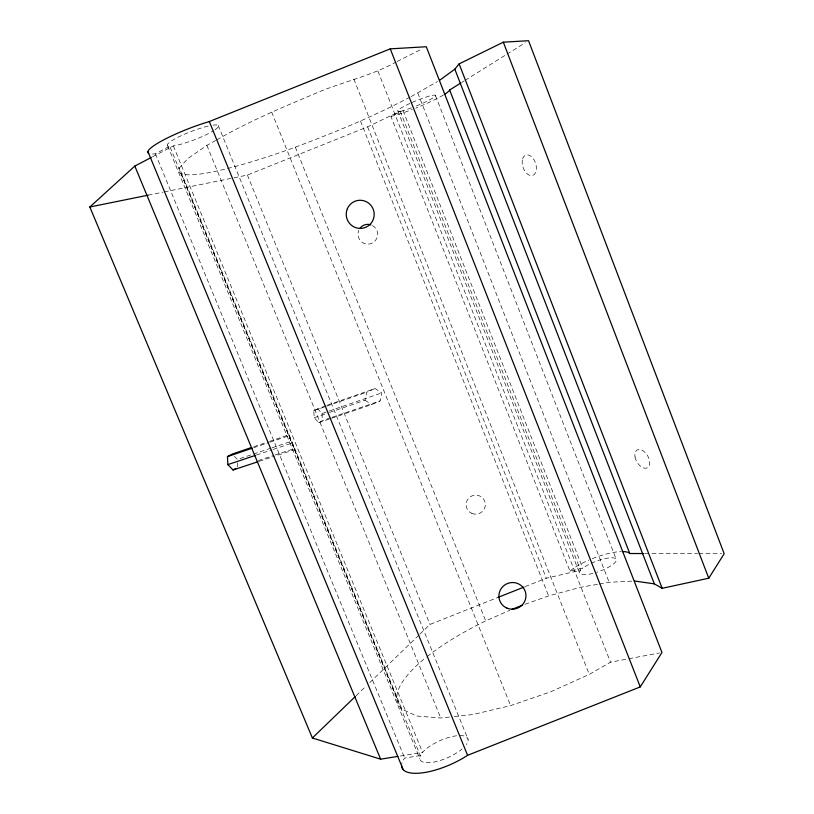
<?xml version="1.0" encoding="UTF-8"?>
<svg xmlns="http://www.w3.org/2000/svg" width="814" height="814" viewBox="0 0 814 814"><rect width="100%" height="100%" fill="white"/><g stroke="black" fill="none" stroke-linecap="round" stroke-linejoin="round"><path stroke-width="0.61" stroke-dasharray="4.07 3.05" d="M331.634 418.254L371.723 404.589L380.107 400.895L381.797 392.887L375.122 388.532L327.187 405.24M329.609 412.423L365.008 400.234L366.717 392.195L375.122 388.532M208.14 126.109A27.391 4.446 -20.9 0 0 176.577 137.973A27.391 4.446 -20.9 0 0 169.75 146.215L420.37 755.657A26.14 9.341 -23.8 0 0 432.814 762.26A26.14 9.341 -23.8 0 0 462.098 748.961M420.441 755.545L404.69 758.078L402.889 760.652A45.757 16.351 -23.8 0 0 401.638 764.763M449.389 717.063L440.74 717.999L416.615 716.005L401.862 709.116L179.345 167.928L187.902 158.476L206.878 145.38L215.679 140.496M356.125 695.736L366.158 686.049M369.8 682.529L419.037 634.991M419.943 634.116L429.975 624.43L498.117 597.354M411.375 107.875A20.37 2.462 -22.4 0 1 403.123 110.521L390.893 116.382L569.993 571.214L582.834 568.162A19.668 5.301 -20.5 0 1 590.099 563.837M569.993 571.214L571.764 569.617A34.422 9.28 -20.5 0 1 588.837 560.093M461.976 82.285L464.031 81.003M465.059 80.362L505.891 54.853M506.969 54.172L525.305 42.725M411.121 96.591L437.505 81.553M454.334 716.534L472.873 714.539L510.612 705.606L550.651 691.829L589.265 674.419L610.5 662.189L627.655 658.953M216.778 139.886C247.334 122.202 279.904 108.374 312.413 94.729C339.733 82.397 369.719 76.72 395.96 62.098M325.987 405.657L313.746 410.632L314.275 417.704L318.671 422.67L322.486 420.563L330.891 417.694M152.513 154.06L155.403 153.795L169.872 146.205M152.442 156.858L173.362 145.91A27.391 4.446 -20.9 0 0 213.482 130.769M409.991 97.161C373.077 116.636 334.422 132.601 295.34 147.161A152.371 21.439 -21.9 0 1 179.345 167.928M397.079 61.528L421.784 49.013M164.275 191.911L247.405 175.071L367.623 126.831L400.203 111.152A20.37 2.462 -22.4 0 1 410.256 103.276M427.157 656.552A146.286 45.564 -21.6 0 1 485.714 620.909L509.818 610.297M525.142 586.619L546.296 578.215L580.586 570.217A19.668 5.301 -20.5 0 0 596.306 572.415M524.979 604.324L548.636 595.909L579.985 587.423L598.219 584.228M313.746 410.632L325.519 406.532M326.699 406.125L366.717 392.195M317.592 408.577L321.947 413.543L327.93 411.477M329.131 411.06L381.797 392.887M314.275 417.704L328.429 412.83M332.092 417.287L380.107 400.895M318.671 422.67L330.453 418.65M253.856 446.723L268.244 441.829M269.444 441.422L288.644 434.9L289.133 435.683L294.831 449.532L275.814 455.82M253.561 447.761L268.976 442.531M270.167 442.124L289.133 435.683M270.879 448.178L237.383 459.442L232.255 454.07M272.079 447.781L291.219 441.351L294.831 449.532M256.471 455.016L271.978 449.827M273.168 449.43L292.246 443.04M258.231 460.592L273.85 455.402M275.051 455.006L294.292 448.626M259.188 461.334L274.633 456.216M390.893 116.382L393.182 115.873A35.663 4.314 -22.4 0 0 412.22 109.514M148.138 195.177L163.034 192.165M628.876 658.719L659.513 652.94M599.43 584.014L609.157 582.305L633.241 581.074M400.376 755.982L422.588 752.38A26.14 9.341 -23.8 0 1 457.956 735.642M644.576 553.551L649.511 553.561M651.973 553.571L697.578 553.673M698.839 553.683L721.642 553.734M365.008 400.234L371.723 404.589M167.684 145.808L419.729 758.506M155.403 153.795L404.69 758.078M173.362 145.91L422.588 752.38M180.962 173.362L396.794 698.239M206.878 145.38L440.74 717.999M247.405 175.071L429.975 624.43M218.254 125.498L468.07 739.346M295.34 147.161L485.714 620.909M271.683 112.088L510.612 705.606M288.644 434.9L291.219 441.351M367.623 126.831L546.296 578.215M360.49 121.021L548.636 595.909M353.846 79.09L589.265 674.419M403.022 110.541L582.753 568.233M400.203 111.152L580.586 570.217M397.802 110.796L579.66 573.422M377.991 71.205L610.5 662.189M417.847 93.132L609.157 582.305M435.5 95.665L616.096 558.943M321.947 413.543L322.486 420.563M237.556 462.84L237.79 467.368M459.91 735.551A26.14 9.341 -23.8 0 1 466.3 744.556M591.198 563.319A19.668 5.301 -20.5 0 1 616.188 559.055A19.668 5.301 -20.5 0 1 597.283 572.1M592.277 558.669A34.422 9.28 -20.5 0 1 621.163 551.566M401.862 709.116A146.286 45.564 -21.6 0 1 426.129 657.376M443.437 94.984A35.663 4.314 -22.4 0 1 415.801 108.099M412.169 102.411A20.37 2.462 -22.4 0 1 435.409 95.309A20.37 2.462 -22.4 0 1 416.158 106.044M213.003 125.173A27.391 4.446 -20.9 0 1 214.418 130.169M372.456 225.519A9.91 9.829 72.7 0 1 376.638 238.675A9.91 9.829 72.7 0 1 363.705 243.213A9.91 9.829 72.7 0 1 358.771 230.321M471.876 513.4A9.636 9.503 -19.9 0 0 485.276 503.49A9.636 9.503 -19.9 0 0 470.004 497.028A9.636 9.503 -19.9 0 0 471.876 513.4M522.334 160.093A10.735 6.593 71.5 0 0 531.4 175.62A10.735 6.593 71.5 0 0 534.096 159.971A10.735 6.593 71.5 0 0 522.334 160.093M635.032 456.99A10.277 6.176 59.5 0 0 647.415 467.765A10.277 6.176 59.5 0 0 644.393 451.811A10.277 6.176 59.5 0 0 635.032 456.99"/><path stroke-width="1.22" d="M401.607 765.689A45.757 16.351 -23.8 0 0 424.287 772.567A45.757 16.351 -23.8 0 0 467.592 755.321L640.272 686.904L661.965 652.472L426.271 46.734L390.262 48.86L209.32 121.54A47.955 7.794 -20.9 0 0 163.929 139.733A47.955 7.794 -20.9 0 0 148.728 153.419M634.513 581.013L654.334 583.862L662.169 588.319L708.76 578.215L724.175 553.734L528.54 40.7L503.327 42.186L459.127 63.879L454.823 69.159L439.682 80.26M151.343 157.428L134.819 166.076L89.825 207L312.373 737.983L355.219 696.611M444.393 94.393A35.663 4.314 -22.4 0 0 449.643 89.998L460.948 82.926M251.455 447.537L232.255 454.07L227.472 456.613L227.859 464.611L233.048 469.983L235.897 468.416M512.118 609.289L522.619 605.158M498.117 597.354L523.972 587.087M227.472 456.613L252.381 448.158M227.859 464.611L255.281 455.423M233.048 469.983L257.997 461.721M89.825 207L148.138 195.177M312.373 737.983L380.637 759.177L397.914 756.379M622.293 551.556A34.422 9.28 -20.5 0 1 629.771 553.51L643.345 553.551M134.819 166.076L380.637 759.177M147.914 151.546L403.205 769.668M209.32 121.54L467.592 755.321M390.262 48.86L640.272 686.904M449.643 89.998L629.771 553.51M459.127 63.879L662.169 588.319M454.823 69.159L654.334 583.862M503.327 42.186L708.76 578.215M360.083 228.093A9.91 9.829 72.7 0 1 370.889 224.837M347.344 208.76A14.103 13.97 72.5 0 0 361.904 228.337A14.103 13.97 72.5 0 0 371.388 205.942A14.103 13.97 72.5 0 0 347.344 208.76M506.98 608.129A13.573 13.299 -19.6 0 0 525.885 594.23A13.573 13.299 -19.6 0 0 504.415 585.215A13.573 13.299 -19.6 0 0 506.98 608.129"/></g></svg>
